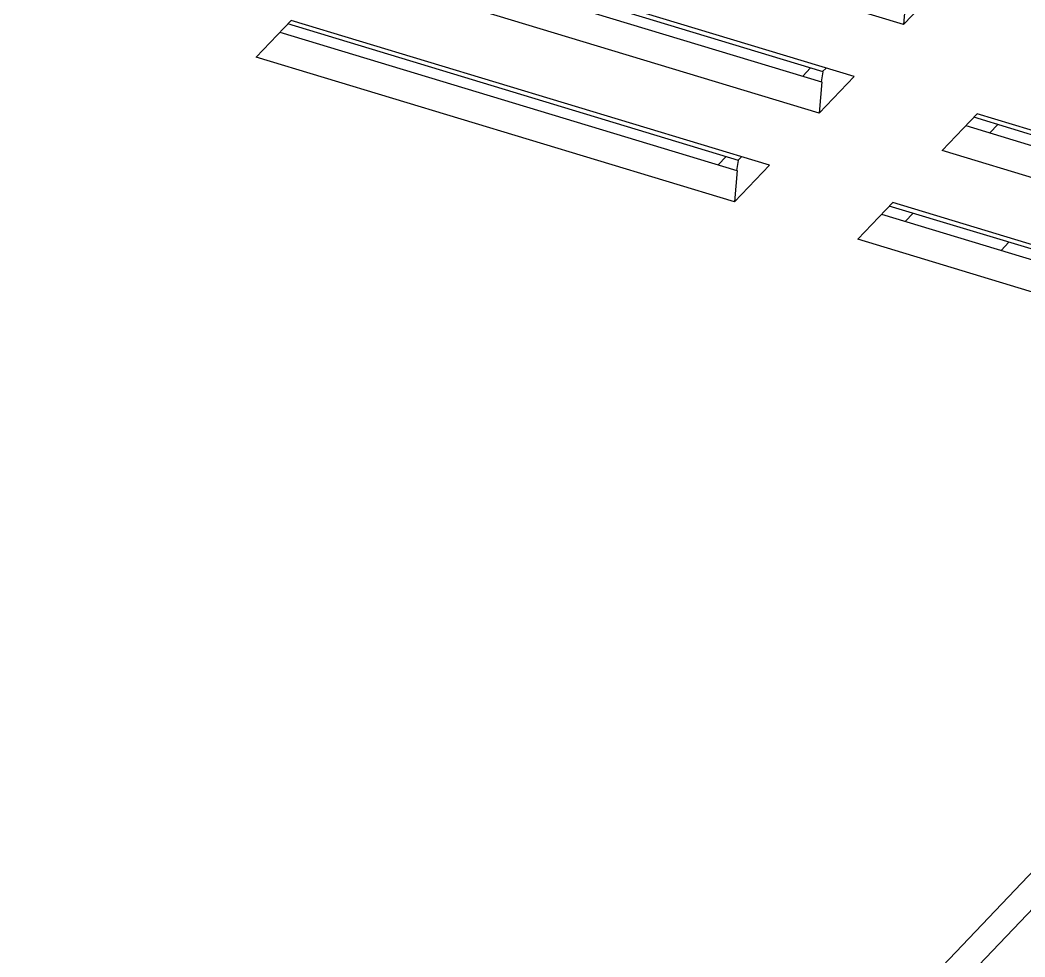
# Model space of a CAD drawing. Header units: millimetres. Extents: x 14343 to 15285, y -9166 to -7819.
# Drawn here: x 15127.2 to 15181.3, y -8666.4 to -8615.9 of the extents above; entities that cross this region are included whole.
import ezdxf

# ---------------------------------------------------------------- set-up
doc = ezdxf.new("R2010")
doc.units = ezdxf.units.MM

# ---------------------------------------------------------------- blocks, each defined once
blk = doc.blocks.new('u9')
at = {"color": 7, "linetype": 'Continuous'}
for p, q in [((-420.518, 115.604), (-314.491, 226.919)), ((-419.033, 115.154), (-313.234, 226.229)), ((-384.117, 142.727), (-358.353, 134.926)), ((-386, 140.75), (-360.235, 132.949)), ((-359.629, 133.586), (-384.24, 141.037)), ((-384.329, 140.489), (-360.054, 133.139)), ((-388.669, 137.949), (-362.904, 130.147)), ((-390.551, 135.972), (-364.786, 128.171)), ((-364.18, 128.807), (-388.791, 136.259)), ((-388.881, 135.711), (-364.606, 128.361)), ((-366.071, 135.536), (-366.497, 135.09)), ((-360.235, 132.949), (-358.353, 134.926)), ((-360.914, 133.975), (-361.339, 133.528)), ((-353.604, 130.941), (-351.721, 132.918)), ((-351.864, 131.234), (-351.721, 132.918)), ((-351.721, 132.918), (-325.956, 125.116)), ((-351.843, 131.228), (-351.933, 130.681)), ((-327.232, 123.776), (-351.843, 131.228)), ((-353.604, 130.941), (-327.839, 123.14)), ((-352.093, 130.484), (-351.912, 130.673)), ((-351.933, 130.68), (-327.658, 123.33)), ((-351.261, 130.476), (-350.836, 130.923)), ((-364.786, 128.171), (-362.904, 130.147)), ((-365.465, 129.196), (-365.89, 128.75)), ((-358.155, 126.163), (-356.272, 128.139)), ((-356.415, 126.456), (-356.272, 128.139)), ((-356.272, 128.139), (-330.507, 120.338)), ((-358.155, 126.163), (-332.39, 118.361)), ((-356.394, 126.45), (-356.484, 125.902)), ((-331.784, 118.998), (-356.395, 126.45)), ((-355.813, 125.698), (-355.387, 126.145)), ((-356.644, 125.705), (-356.463, 125.895)), ((-356.484, 125.902), (-332.209, 118.551)), ((-327.839, 123.14), (-325.956, 125.116)), ((-362.706, 121.385), (-360.823, 123.361)), ((-360.967, 121.678), (-360.823, 123.361)), ((-360.823, 123.361), (-335.059, 115.56))]:
    blk.add_line(p, q, dxfattribs=at)

msp = doc.modelspace()

# ---------------------------------------------------------------- block references
at = {"rotation": 180}
msp.add_blockref('u9', (14813.948, -8492.81), dxfattribs=at)

doc.saveas('drawing.dxf')
